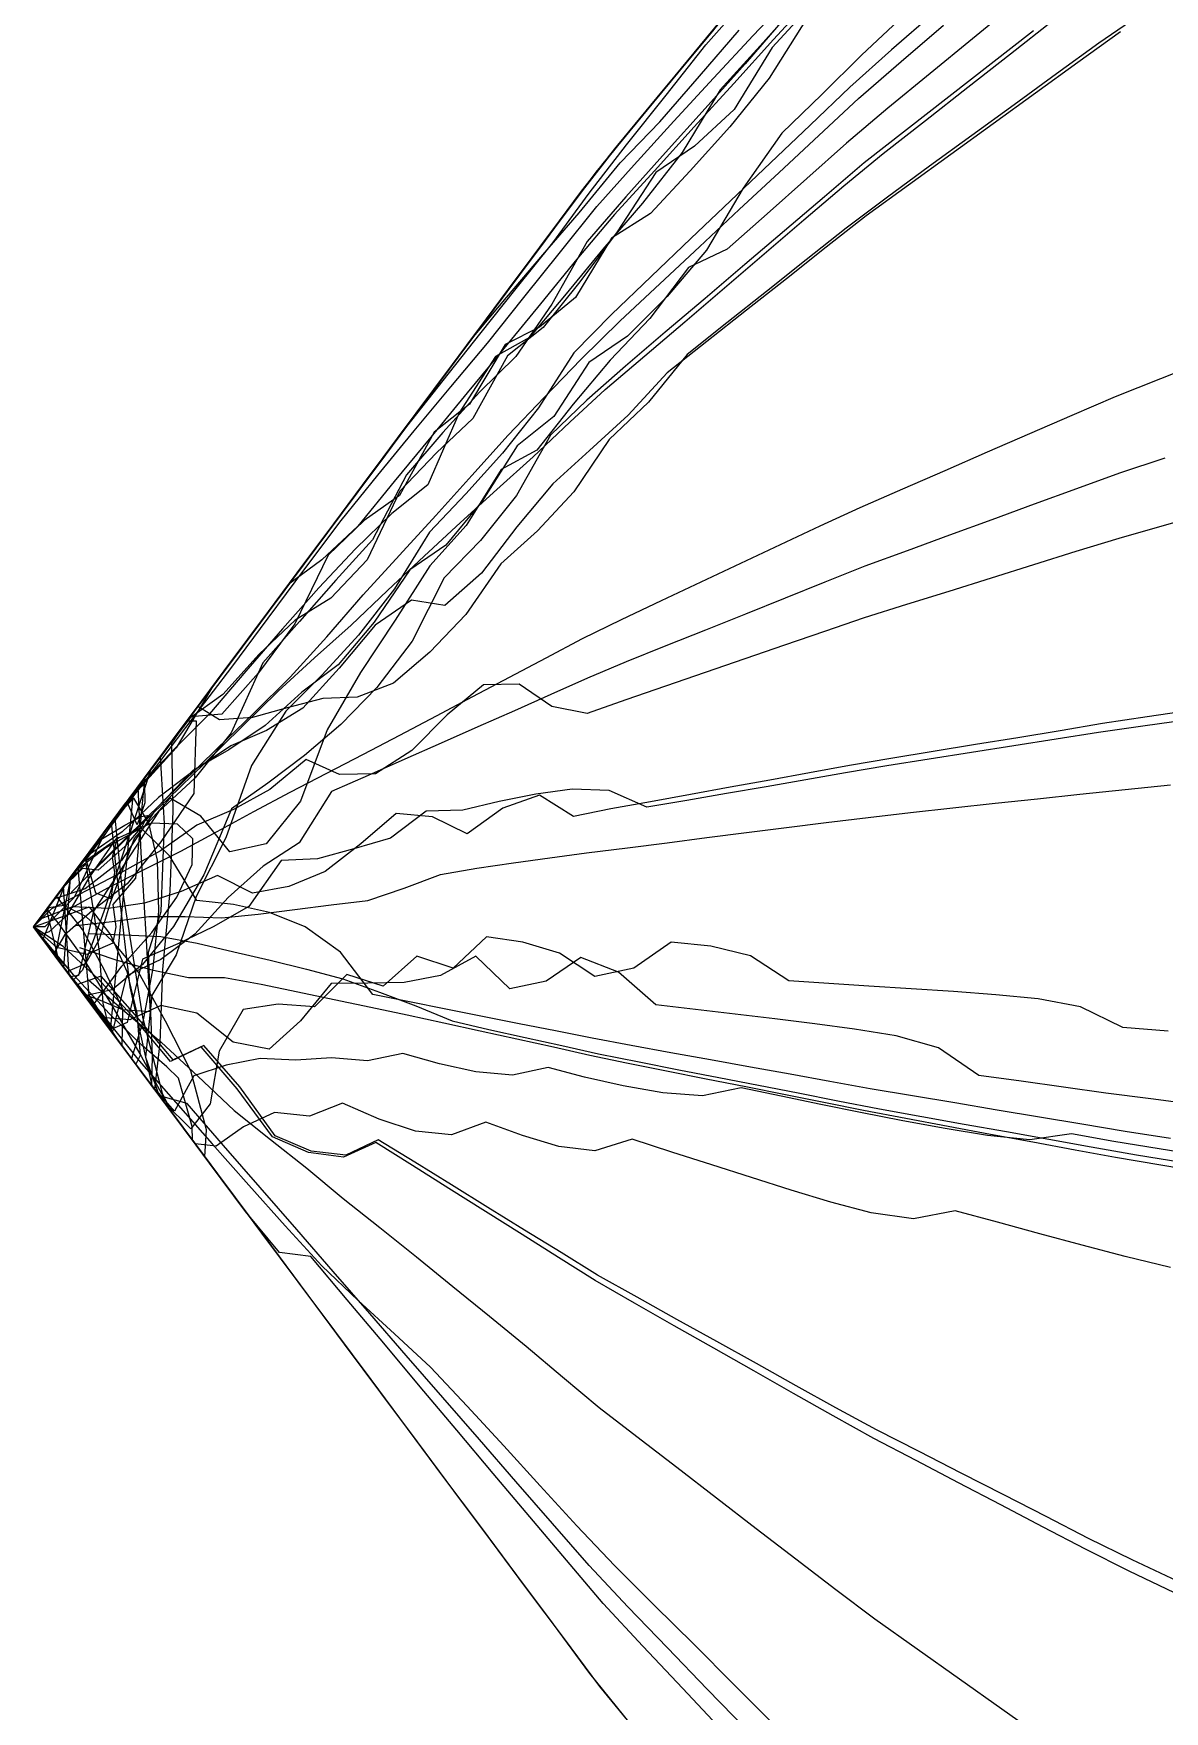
# Model space of a CAD drawing. Header units: metres. Extents: x -15 to 15, y -74.3 to -65.7.
# Drawn here: x -15 to -12.993, y -71.392 to -68.415 of the extents above; entities that cross this region are included whole.
import ezdxf

# ---------------------------------------------------------------- set-up
doc = ezdxf.new("R2010")
doc.units = ezdxf.units.M
doc.header["$MEASUREMENT"] = 0
doc.layers.add('Layer 01', color=12, linetype='Continuous', true_color=0xc80000)
doc.layers.add('Layer 02', color=192, linetype='Continuous', true_color=0x7d26cd)

msp = doc.modelspace()

# ---------------------------------------------------------------- linework, layer by layer
at = {"layer": 'Layer 01'}
for points in [[(-14.9849, -69.9797, 0.0241), (-14.9204, -69.8932, 0.1273), (-14.8557, -69.8064, 0.2307), (-14.791, -69.7196, 0.3342), (-14.7262, -69.6327, 0.4378), (-14.6614, -69.5458, 0.5413), (-14.5966, -69.4589, 0.6449), (-14.5319, -69.372, 0.7484), (-14.4672, -69.2852, 0.8519), (-14.4024, -69.1983, 0.9554), (-14.3377, -69.1124, 1.0596), (-14.2729, -69.0305, 1.1671), (-14.2081, -68.9486, 1.2746), (-14.1433, -68.8672, 1.3824), (-14.0786, -68.7863, 1.4904), (-14.0141, -68.6986, 1.5927), (-13.9474, -68.6129, 1.6894), (-13.8772, -68.5246, 1.7877), (-13.807, -68.4355, 1.8852), (-13.7365, -68.3553, 1.9904)], [(-14.9431, -69.9237, 0.0909), (-14.8784, -69.8369, 0.1944), (-14.8137, -69.7501, 0.2979), (-14.7489, -69.6632, 0.4014), (-14.6842, -69.5763, 0.5049), (-14.6194, -69.4894, 0.6085), (-14.5546, -69.4025, 0.7121), (-14.4898, -69.3156, 0.8156), (-14.4251, -69.2287, 0.9192), (-14.3603, -69.1419, 1.0227), (-14.2956, -69.055, 1.1262), (-14.2308, -68.9681, 1.2298), (-14.166, -68.8812, 1.3334), (-14.1012, -68.7943, 1.4369), (-14.0365, -68.7074, 1.5405), (-13.9685, -68.6198, 1.6448), (-13.898, -68.5347, 1.7462), (-13.8275, -68.4497, 1.8476), (-13.757, -68.3646, 1.949)], [(-14.9334, -69.9107, 0.1065), (-14.8689, -69.8241, 0.2096), (-14.8043, -69.7374, 0.3129), (-14.7396, -69.6506, 0.4164), (-14.6749, -69.5638, 0.5198), (-14.6101, -69.4769, 0.6234), (-14.5454, -69.3901, 0.7269), (-14.4806, -69.3032, 0.8304), (-14.4158, -69.2163, 0.934), (-14.3511, -69.1294, 1.0375), (-14.2863, -69.0426, 1.141), (-14.2216, -68.9557, 1.2446), (-14.1568, -68.8688, 1.3481), (-14.092, -68.7819, 1.4516), (-14.0273, -68.695, 1.5552), (-13.9632, -68.6134, 1.6524), (-13.8932, -68.5289, 1.7531), (-13.8227, -68.4439, 1.8545), (-13.7522, -68.3588, 1.9559)], [(-14.9071, -69.8814, 0.1531), (-14.8425, -69.7947, 0.2565), (-14.7777, -69.7097, 0.3614), (-14.713, -69.6246, 0.4662), (-14.6483, -69.5393, 0.5709), (-14.5835, -69.4522, 0.6743), (-14.5188, -69.3646, 0.7773), (-14.4539, -69.2789, 0.8818), (-14.3891, -69.1988, 0.9908), (-14.3243, -69.1199, 1.1007), (-14.2594, -69.0417, 1.2111), (-14.1946, -68.9643, 1.322), (-14.1298, -68.8834, 1.4304), (-14.0649, -68.8025, 1.5387), (-14, -68.7219, 1.6474), (-13.9343, -68.6484, 1.7476), (-13.8638, -68.5709, 1.8547), (-13.7934, -68.4944, 1.9625), (-13.723, -68.4189, 2.0711), (-13.6526, -68.3441, 2.1801)], [(-14.8899, -69.8967, 0.2049), (-14.8254, -69.8341, 0.324), (-14.7606, -69.7722, 0.4441), (-14.6958, -69.7094, 0.5638), (-14.631, -69.6456, 0.683), (-14.5661, -69.5818, 0.8022), (-14.5013, -69.5225, 0.9237), (-14.4365, -69.4646, 1.0459), (-14.3718, -69.403, 1.166), (-14.307, -69.3424, 1.2866), (-14.2423, -69.2827, 1.4076), (-14.1776, -69.2239, 1.5291), (-14.113, -69.1661, 1.6511), (-14.0481, -69.1048, 1.7716), (-13.9856, -69.0465, 1.886), (-13.915, -68.9868, 2.0041), (-13.8444, -68.9268, 2.1221), (-13.7739, -68.8666, 2.24), (-13.7033, -68.8061, 2.3577), (-13.6327, -68.7456, 2.4754), (-13.5622, -68.6853, 2.5932), (-13.4919, -68.6282, 2.7057), (-13.4167, -68.5694, 2.8214), (-13.3416, -68.5105, 2.9371), (-13.2664, -68.4514, 3.0527), (-13.1912, -68.3922, 3.1682)], [(-14.9352, -69.9131, 0.1036), (-14.8705, -69.8262, 0.2071), (-14.8057, -69.7393, 0.3106), (-14.741, -69.6525, 0.4141), (-14.6763, -69.5657, 0.5175), (-14.6116, -69.479, 0.621), (-14.5471, -69.3924, 0.7241), (-14.4827, -69.306, 0.8271), (-14.4183, -69.2196, 0.9301), (-14.3539, -69.1332, 1.033), (-14.2895, -69.0468, 1.136), (-14.2251, -68.9604, 1.2389), (-14.1605, -68.8834, 1.3495), (-14.096, -68.8078, 1.4612), (-14.0314, -68.7331, 1.5735), (-13.959, -68.6445, 1.6861), (-13.8887, -68.5719, 1.7968), (-13.8181, -68.4909, 1.9015), (-13.7476, -68.4092, 2.0056)], [(-14.9333, -69.939, 0.1249), (-14.8685, -69.8747, 0.2439), (-14.8037, -69.8106, 0.3629), (-14.7388, -69.7465, 0.482), (-14.674, -69.6834, 0.6016), (-14.6091, -69.6208, 0.7215), (-14.5443, -69.5572, 0.8408), (-14.4796, -69.4851, 0.9553), (-14.415, -69.411, 1.0685), (-14.3506, -69.3406, 1.1834), (-14.2862, -69.2701, 1.298), (-14.2219, -69.1992, 1.4122), (-14.1576, -69.1277, 1.526), (-14.0929, -69.06, 1.6431), (-14.028, -68.9928, 1.7604), (-13.959, -68.9251, 1.8789), (-13.8885, -68.8592, 1.9937), (-13.818, -68.7934, 2.1085), (-13.7474, -68.7275, 2.2234), (-13.6769, -68.6617, 2.3383), (-13.6064, -68.596, 2.4532), (-13.5359, -68.5302, 2.5681), (-13.4601, -68.4647, 2.6826), (-13.3849, -68.4002, 2.7952)], [(-14.9329, -69.9663, 0.1358), (-14.8684, -69.9309, 0.2658), (-14.8035, -69.898, 0.397), (-14.7387, -69.8655, 0.5282), (-14.6739, -69.8304, 0.6589), (-14.6091, -69.7952, 0.7895), (-14.5443, -69.7612, 0.9204), (-14.4794, -69.7274, 1.0513), (-14.4146, -69.6938, 1.1823), (-14.3498, -69.6596, 1.3132), (-14.285, -69.6253, 1.444), (-14.2201, -69.591, 1.5749), (-14.1553, -69.5568, 1.7058), (-14.0905, -69.5227, 1.8366), (-14.0257, -69.4886, 1.9675), (-13.9564, -69.4544, 2.0996), (-13.8858, -69.4211, 2.2277), (-13.8153, -69.3879, 2.3558), (-13.7448, -69.3547, 2.484), (-13.6742, -69.3217, 2.6122), (-13.6037, -69.2887, 2.7404), (-13.5332, -69.2559, 2.8686), (-13.4571, -69.2228, 2.9963), (-13.382, -69.1901, 3.1219), (-13.3069, -69.1574, 3.2475), (-13.2317, -69.1247, 3.3731), (-13.1566, -69.092, 3.4988), (-13.0798, -69.059, 3.6262), (-12.9993, -69.0272, 3.7487), (-12.9188, -68.9953, 3.8711)], [(-14.925, -69.9973, 0.1564), (-14.8603, -69.9904, 0.2911), (-14.7955, -69.9813, 0.426), (-14.7307, -69.9813, 0.5612), (-14.666, -69.984, 0.6963), (-14.6012, -69.9771, 0.8313), (-14.5364, -69.969, 0.9662), (-14.4716, -69.9608, 1.1011), (-14.4068, -69.9528, 1.236), (-14.3423, -69.9311, 1.3696), (-14.278, -69.907, 1.5028), (-14.2132, -69.896, 1.6376), (-14.1483, -69.8865, 1.7725), (-14.0835, -69.8774, 1.9075), (-14.0186, -69.8684, 2.0424), (-13.946, -69.8594, 2.1834), (-13.8754, -69.8506, 2.3154), (-13.8049, -69.8414, 2.4474), (-13.7344, -69.8324, 2.5794), (-13.6638, -69.8234, 2.7115), (-13.5932, -69.8146, 2.8436), (-13.5189, -69.8056, 2.9812), (-13.4438, -69.7972, 3.1106), (-13.3686, -69.7889, 3.2401), (-13.2935, -69.7807, 3.3697), (-13.2183, -69.7726, 3.4992), (-13.1432, -69.7647, 3.6288), (-13.0627, -69.7564, 3.7637), (-12.9822, -69.7482, 3.8899)], [(-14.9036, -70.0116, 0.2006), (-14.8391, -70.0141, 0.3351), (-14.7743, -70.0168, 0.4704), (-14.7095, -70.029, 0.605), (-14.6448, -70.0439, 0.7395), (-14.58, -70.059, 0.8739), (-14.5154, -70.0747, 1.0082), (-14.4508, -70.0921, 1.1422), (-14.3862, -70.1154, 1.2756), (-14.3216, -70.14, 1.4084), (-14.2569, -70.1667, 1.5409), (-14.192, -70.182, 1.6753), (-14.1272, -70.1962, 1.8098), (-14.0623, -70.2104, 1.9443), (-13.9975, -70.2248, 2.0787), (-13.9251, -70.2395, 2.2142), (-13.8546, -70.2532, 2.3458), (-13.784, -70.2668, 2.4775), (-13.7135, -70.2806, 2.6092), (-13.6429, -70.2944, 2.7408), (-13.5724, -70.3084, 2.8724), (-13.4984, -70.3227, 3.0058), (-13.4232, -70.3364, 3.1349), (-13.3481, -70.3499, 3.264), (-13.2733, -70.3629, 3.3926), (-13.1981, -70.3764, 3.5217), (-13.123, -70.3901, 3.6508), (-13.0428, -70.4042, 3.7816), (-12.9623, -70.4175, 3.9075)], [(-14.9186, -70.0365, 0.1657), (-14.8542, -70.0581, 0.2985), (-14.7898, -70.0762, 0.432), (-14.7252, -70.0897, 0.5661), (-14.6609, -70.0897, 0.7014), (-14.596, -70.1016, 0.8362), (-14.5312, -70.1149, 0.9708), (-14.4664, -70.1285, 1.1054), (-14.4015, -70.1422, 1.2399), (-14.3367, -70.156, 1.3744), (-14.2719, -70.17, 1.5089), (-14.2071, -70.1841, 1.6434), (-14.1422, -70.1984, 1.7778), (-14.0774, -70.2129, 1.9122), (-14.0126, -70.2275, 2.0466), (-13.9474, -70.2412, 2.1717), (-13.8769, -70.2554, 2.3033), (-13.8063, -70.2693, 2.435), (-13.7358, -70.2833, 2.5666), (-13.6652, -70.2974, 2.6982), (-13.5947, -70.3116, 2.8298), (-13.5269, -70.3252, 2.9557), (-13.4518, -70.3393, 3.0848), (-13.3766, -70.3531, 3.2138), (-13.3019, -70.3673, 3.3422), (-13.2267, -70.3812, 3.4713), (-13.1516, -70.3952, 3.6003), (-13.0799, -70.4083, 3.7222), (-12.9994, -70.422, 3.848), (-12.9189, -70.4356, 3.9739)], [(-14.9419, -70.0779, 0.0929), (-14.8771, -70.1564, 0.2029), (-14.8123, -70.2374, 0.3112), (-14.7476, -70.3115, 0.4244), (-14.6829, -70.3848, 0.5382), (-14.6182, -70.4579, 0.6521), (-14.5534, -70.5303, 0.7663), (-14.4885, -70.6013, 0.8814), (-14.424, -70.6624, 1.0019), (-14.3596, -70.722, 1.1232), (-14.2952, -70.7807, 1.245), (-14.2304, -70.8499, 1.3612), (-14.1656, -70.9204, 1.4766), (-14.1007, -70.9912, 1.5919), (-14.0359, -71.0622, 1.7069), (-13.9689, -71.1328, 1.8209), (-13.8983, -71.2028, 1.9332), (-13.8278, -71.273, 2.0454), (-13.7572, -71.3435, 2.1574), (-13.6866, -71.4143, 2.2693)], [(-14.9188, -70.109, 0.1299), (-14.854, -70.1959, 0.2335), (-14.7892, -70.2828, 0.3371), (-14.7246, -70.3695, 0.4404), (-14.6599, -70.4562, 0.5437), (-14.5953, -70.5429, 0.647), (-14.5307, -70.6295, 0.7503), (-14.4661, -70.7162, 0.8536), (-14.4015, -70.8029, 0.9568), (-14.3369, -70.8896, 1.0602), (-14.2723, -70.9763, 1.1634), (-14.2075, -71.0632, 1.267), (-14.1427, -71.1501, 1.3706), (-14.0779, -71.237, 1.4742), (-14.0131, -71.324, 1.5778), (-13.9411, -71.4133, 1.6843)], [(-14.9026, -70.094, 0.1801), (-14.8381, -70.1499, 0.3024), (-14.7735, -70.2044, 0.4261), (-14.7087, -70.2646, 0.5471), (-14.6438, -70.3256, 0.6678), (-14.5793, -70.3772, 0.7925), (-14.5149, -70.4279, 0.9176), (-14.4503, -70.4815, 1.0413), (-14.3854, -70.533, 1.1663), (-14.3205, -70.5851, 1.2911), (-14.2557, -70.6376, 1.4157), (-14.1909, -70.6905, 1.5401), (-14.126, -70.7439, 1.6643), (-14.0612, -70.7978, 1.7883), (-13.9964, -70.8522, 1.9121), (-13.9291, -70.9037, 2.0275), (-13.8586, -70.9581, 2.1482), (-13.788, -71.0125, 2.2689), (-13.7175, -71.0668, 2.3896), (-13.6469, -71.1211, 2.5103), (-13.5764, -71.1752, 2.6311), (-13.5069, -71.2272, 2.7469), (-13.4318, -71.2803, 2.8653), (-13.3567, -71.3336, 2.9837), (-13.2815, -71.3868, 3.1021), (-13.2064, -71.44, 3.2205)], [(-14.9009, -70.133, 0.1585), (-14.8365, -70.2194, 0.2615), (-14.7717, -70.3062, 0.365), (-14.7071, -70.393, 0.4683), (-14.6424, -70.4797, 0.5717), (-14.5778, -70.5664, 0.675), (-14.5131, -70.6532, 0.7784), (-14.4486, -70.7398, 0.8816), (-14.384, -70.8263, 0.9848), (-14.3193, -70.9132, 1.0883), (-14.2546, -71, 1.1918), (-14.1898, -71.0869, 1.2953), (-14.1251, -71.1738, 1.3988), (-14.0603, -71.2606, 1.5024), (-13.9955, -71.3475, 1.6059), (-13.9274, -71.4298, 1.7039)]]:
    msp.add_polyline3d(points, dxfattribs=at)
at = {"layer": 'Layer 02'}
for points in [[(-13.6159, -68.3485, 2.2702), (-13.6865, -68.4261, 2.1629), (-13.757, -68.5036, 2.0556), (-13.8276, -68.581, 1.9482), (-13.8981, -68.6585, 1.8409), (-13.9687, -68.7362, 1.7338), (-14.0357, -68.8152, 1.6253), (-14.1005, -68.8947, 1.516), (-14.1653, -68.9738, 1.4063), (-14.2302, -69.0527, 1.2963), (-14.295, -69.1313, 1.1863), (-14.3598, -69.2101, 1.0763), (-14.4247, -69.289, 0.9665), (-14.4885, -69.3488, 0.8447), (-14.5469, -69.3922, 0.7244), (-14.6117, -69.4791, 0.6208), (-14.6759, -69.5652, 0.5182), (-14.7398, -69.6509, 0.416), (-14.8028, -69.7355, 0.3152), (-14.8642, -69.8178, 0.2171), (-14.9288, -69.9045, 0.1138), (-14.9931, -69.9908, 0.011), (-15, -70, 0)], [(-13.7543, -68.3613, 1.9529), (-13.8248, -68.4464, 1.8515), (-13.8953, -68.5315, 1.7501), (-13.9657, -68.6165, 1.6488), (-14.0306, -68.6995, 1.5498), (-14.0954, -68.7864, 1.4463), (-14.1601, -68.8733, 1.3428), (-14.2228, -68.9573, 1.2426), (-14.2876, -69.0443, 1.139), (-14.3503, -69.1284, 1.0387), (-14.4151, -69.2154, 0.9351), (-14.4783, -69.3001, 0.8341), (-14.5407, -69.3838, 0.7344), (-14.6055, -69.4707, 0.6308), (-14.6689, -69.5558, 0.5294), (-14.7306, -69.6386, 0.4307), (-14.7934, -69.7228, 0.3304), (-14.8481, -69.7963, 0.2428), (-14.8939, -69.8576, 0.1697), (-14.9547, -69.9392, 0.0725), (-15, -70, 0), (-14.9976, -70.0032, 0.0039), (-14.9437, -70.0756, 0.0901), (-14.9101, -70.1206, 0.1438), (-14.9089, -70.1222, 0.1457), (-14.9179, -70.1101, 0.1312), (-14.9367, -70.085, 0.1013), (-14.9466, -69.9283, 0.0854), (-14.9011, -69.8674, 0.1581), (-14.858, -69.8095, 0.227), (-14.8276, -69.7688, 0.2756), (-14.774, -69.6968, 0.3613), (-14.7424, -69.6544, 0.4119), (-14.737, -69.6472, 0.4204), (-14.7551, -69.6741, 0.3935), (-14.7525, -69.7943, 0.4734), (-14.7583, -69.9363, 0.5), (-14.7711, -70.0754, 0.4714), (-14.7758, -70.2056, 0.42), (-14.7852, -70.2882, 0.3435), (-14.8096, -70.2554, 0.3044), (-14.8539, -70.196, 0.2336), (-14.9134, -70.1161, 0.1384), (-14.9779, -70.0296, 0.0353), (-15, -70, 0), (-14.9896, -69.986, 0.0166), (-14.9497, -69.9325, 0.0804), (-14.9098, -69.8789, 0.1443), (-14.8769, -69.8349, 0.1968), (-14.8558, -69.8066, 0.2305), (-14.8436, -69.9245, 0.3173), (-14.8069, -70.1598, 0.3697), (-14.772, -70.2946, 0.3731), (-14.7565, -70.3266, 0.3892), (-14.7647, -70.3156, 0.3762)], [(-13.2582, -68.3633, 3.0227), (-13.3334, -68.4246, 2.9083), (-13.4085, -68.4859, 2.7939), (-13.4837, -68.5474, 2.6796), (-13.5571, -68.6095, 2.5645), (-13.6276, -68.6724, 2.4481), (-13.6982, -68.7353, 2.3316), (-13.7688, -68.798, 2.215), (-13.8378, -68.83, 2.0857), (-13.9064, -68.9207, 1.988), (-13.9766, -68.9945, 1.8778), (-14.0424, -69.0728, 1.7683), (-14.1065, -69.1544, 1.6601), (-14.1701, -69.1888, 1.5286), (-14.2321, -69.2876, 1.4343), (-14.2968, -69.3592, 1.3196), (-14.3584, -69.4556, 1.2226), (-14.4198, -69.5489, 1.1226), (-14.4788, -69.6506, 1.0294), (-14.5261, -69.7767, 0.9627), (-14.5873, -69.8525, 0.8485), (-14.6519, -69.8669, 0.7139), (-14.7029, -69.8035, 0.5876), (-14.7576, -69.7716, 0.4509), (-14.8214, -69.8429, 0.3381), (-14.864, -69.957, 0.2804), (-14.8837, -70.0221, 0.2417), (-14.908, -70.0656, 0.1804), (-14.9356, -70.0771, 0.1101), (-14.9664, -70.045, 0.0536), (-14.991, -70.012, 0.0143), (-14.9938, -70.0083, 0.0098), (-14.932, -70.0912, 0.1087), (-14.8846, -70.1548, 0.1844), (-14.8552, -70.1942, 0.2315), (-14.8428, -70.2109, 0.2513), (-14.8413, -70.1456, 0.2974), (-14.8743, -70.0769, 0.2506), (-14.9132, -70.0047, 0.1809), (-14.9594, -69.9456, 0.0648), (-15, -70, 0)], [(-13.7573, -68.365, 1.9485), (-13.8278, -68.4501, 1.8471), (-13.8984, -68.5352, 1.7457), (-13.9689, -68.6203, 1.6443), (-14.0357, -68.7063, 1.5417), (-14.1005, -68.7933, 1.4381), (-14.1653, -68.8802, 1.3345), (-14.2301, -68.9671, 1.2309), (-14.2949, -69.0541, 1.1273), (-14.3597, -69.141, 1.0237), (-14.4245, -69.228, 0.92), (-14.4894, -69.3149, 0.8164), (-14.5542, -69.4019, 0.7128), (-14.619, -69.4888, 0.6092), (-14.6838, -69.5758, 0.5056), (-14.747, -69.6821, 0.421), (-14.8108, -69.7524, 0.3073), (-14.8503, -69.7992, 0.2393), (-14.9013, -69.8675, 0.1579), (-14.9613, -69.9481, 0.0618), (-15, -70, 0), (-14.9753, -70.0332, 0.0395)], [(-13.6401, -68.3586, 2.2208), (-13.7106, -68.437, 2.1142), (-13.7812, -68.5153, 2.0074), (-13.8489, -68.6262, 1.9325), (-13.9192, -68.7161, 1.8352), (-13.9895, -68.7975, 1.7307), (-14.0547, -68.8768, 1.6214), (-14.1195, -68.9545, 1.5107), (-14.1803, -68.9883, 1.378), (-14.2444, -69.0882, 1.2862), (-14.3, -69.216, 1.2311), (-14.364, -69.2666, 1.1053), (-14.4286, -69.3295, 0.9854), (-14.4935, -69.3986, 0.8692), (-14.5583, -69.4713, 0.7551), (-14.6231, -69.5463, 0.6425), (-14.6878, -69.6221, 0.5305), (-14.7518, -69.6861, 0.4114), (-14.8162, -69.7552, 0.2953), (-14.8805, -69.8397, 0.191), (-14.9451, -69.9263, 0.0878), (-14.9835, -70.0221, 0.0263)], [(-13.6188, -68.3637, 2.275), (-13.6894, -68.4402, 2.1669), (-13.7568, -68.5502, 2.0905), (-13.8272, -68.6149, 1.975), (-13.8954, -68.6616, 1.8498), (-13.964, -68.7669, 1.7679), (-14.0307, -68.8555, 1.6672), (-14.0954, -68.9368, 1.5591), (-14.159, -68.9869, 1.4329), (-14.2203, -69.0981, 1.3531), (-14.2849, -69.1589, 1.2321), (-14.3497, -69.227, 1.1153), (-14.4077, -69.3486, 1.0494), (-14.4725, -69.4168, 0.9326), (-14.5354, -69.456, 0.8022), (-14.5997, -69.5159, 0.6806), (-14.6643, -69.5879, 0.566), (-14.7251, -69.6312, 0.4395), (-14.7883, -69.716, 0.3384), (-14.853, -69.8028, 0.235), (-14.9176, -69.8895, 0.1317), (-14.9806, -69.974, 0.031)], [(-13.7664, -68.3759, 1.9355), (-13.8369, -68.461, 1.8341), (-13.9074, -68.5461, 1.7327), (-13.9778, -68.6311, 1.6314), (-14.044, -68.7175, 1.5284), (-14.1088, -68.8044, 1.4249), (-14.1728, -68.8902, 1.3226), (-14.2375, -68.9771, 1.219), (-14.3023, -69.064, 1.1154), (-14.3671, -69.1509, 1.0119), (-14.4318, -69.2377, 0.9085), (-14.4958, -69.3235, 0.8062), (-14.5605, -69.4104, 0.7026), (-14.6253, -69.4973, 0.5991), (-14.6899, -69.584, 0.4957), (-14.7538, -69.6697, 0.3936), (-14.8185, -69.7565, 0.2901), (-14.8766, -69.8345, 0.1973), (-14.9231, -69.8968, 0.123), (-14.9588, -69.9447, 0.0659), (-14.9861, -69.9813, 0.0223), (-15, -70, 0), (-14.9978, -70.0029, 0.0034), (-14.97, -70.0402, 0.0479), (-14.9301, -70.0937, 0.1117), (-14.8908, -70.1464, 0.1745), (-14.8634, -70.1833, 0.2184), (-14.8225, -69.7619, 0.2838), (-14.803, -69.7462, 0.3231), (-14.8022, -69.7796, 0.3486), (-14.8163, -69.8188, 0.3375), (-14.8331, -69.7798, 0.2695), (-14.8601, -69.8123, 0.2237), (-14.9222, -69.8957, 0.1243), (-14.9849, -69.9797, 0.0242)], [(-13.0304, -68.3787, 3.4643), (-13.1092, -68.4322, 3.3486), (-13.1843, -68.4869, 3.2309), (-13.2594, -68.5416, 3.1131), (-13.3345, -68.5961, 2.9953), (-13.4096, -68.6507, 2.8775), (-13.4847, -68.7053, 2.7597), (-13.558, -68.7606, 2.6412), (-13.6285, -68.8168, 2.5213), (-13.6991, -68.8728, 2.4013), (-13.7696, -68.9286, 2.2813), (-13.8401, -68.9845, 2.1613), (-13.9085, -69.069, 2.058), (-13.9786, -69.1351, 1.9431), (-14.0414, -69.2281, 1.8436), (-14.1057, -69.2974, 1.7272), (-14.1705, -69.3558, 1.6052), (-14.2326, -69.4457, 1.5024), (-14.2965, -69.5127, 1.3844), (-14.361, -69.5673, 1.2605), (-14.4255, -69.5923, 1.1274), (-14.4867, -69.5945, 0.9905), (-14.5496, -69.6114, 0.8554), (-14.6114, -69.6285, 0.72), (-14.6698, -69.6325, 0.5822), (-14.7086, -69.609, 0.466), (-14.7634, -69.6826, 0.3782), (-14.825, -69.7652, 0.2798), (-14.8895, -69.8517, 0.1767), (-14.9373, -69.9159, 0.1003), (-14.9969, -69.9958, 0.005), (-15, -70, 0), (-14.9922, -70.0104, 0.0124), (-14.9723, -70.0372, 0.0443), (-14.9576, -70.0569, 0.0678), (-14.9493, -70.068, 0.081), (-14.9465, -70.0717, 0.0855), (-14.9345, -69.9121, 0.1048), (-14.8802, -69.8392, 0.1916), (-14.832, -69.7746, 0.2686), (-14.7862, -69.7132, 0.3417), (-14.7704, -69.692, 0.367), (-14.7853, -69.712, 0.3432), (-14.8408, -69.7864, 0.2545), (-14.901, -69.8672, 0.1583), (-14.9487, -69.9312, 0.082), (-14.9842, -69.9788, 0.0252), (-15, -70, 0), (-14.9914, -70.0116, 0.0138), (-15, -70, 0)], [(-13.4024, -68.3789, 2.7471), (-13.4775, -68.4444, 2.635), (-13.5513, -68.5105, 2.5224), (-13.6218, -68.5777, 2.4084), (-13.6923, -68.6447, 2.2942), (-13.7629, -68.7117, 2.18), (-13.8334, -68.7789, 2.066), (-13.9039, -68.8462, 1.952), (-13.9745, -68.9135, 1.838), (-14.041, -68.9819, 1.7224), (-14.1038, -69.0792, 1.6273), (-14.168, -69.1595, 1.5182), (-14.2327, -69.2315, 1.4037), (-14.2975, -69.2998, 1.2868), (-14.3591, -69.4004, 1.1944), (-14.4233, -69.4824, 1.0863), (-14.4878, -69.5527, 0.9707), (-14.5524, -69.6175, 0.8518), (-14.6133, -69.7134, 0.7539), (-14.6586, -69.8422, 0.6941), (-14.7112, -69.9461, 0.6002), (-14.747, -70.0496, 0.5255), (-14.7902, -70.1217, 0.4202), (-14.8015, -70.2307, 0.3439), (-14.7769, -70.2993, 0.3567), (-14.7724, -70.3053, 0.3639), (-14.727, -70.3662, 0.4364), (-14.696, -70.4079, 0.4861), (-14.6929, -70.3597, 0.53), (-14.721, -70.2555, 0.5229), (-14.7658, -70.1672, 0.4594), (-14.814, -70.0802, 0.3795), (-14.8603, -70.0244, 0.2905), (-14.9073, -69.9814, 0.1925), (-14.9465, -69.9618, 0.1049), (-14.9731, -69.966, 0.0447), (-14.9896, -69.986, 0.0166), (-15, -70, 0), (-14.9838, -69.9783, 0.0259), (-14.9669, -69.9556, 0.053), (-14.9543, -69.9388, 0.073)], [(-13.4555, -68.3834, 2.6413), (-13.5306, -68.4534, 2.532), (-13.6012, -68.5232, 2.4195), (-13.6717, -68.5922, 2.3066), (-13.7406, -68.6896, 2.2156), (-13.8059, -68.7996, 2.1373), (-13.8755, -68.8818, 2.0329), (-13.9459, -68.9523, 1.9208), (-14.0143, -68.9986, 1.7957), (-14.0768, -69.0944, 1.6987), (-14.1415, -69.1467, 1.5739), (-14.2036, -69.2449, 1.479), (-14.268, -69.3229, 1.3683), (-14.3322, -69.3666, 1.24), (-14.3952, -69.4591, 1.1401), (-14.4593, -69.5351, 1.0278), (-14.5241, -69.5835, 0.9015), (-14.5889, -69.6428, 0.7799), (-14.6533, -69.686, 0.6516), (-14.717, -69.7222, 0.5207), (-14.7818, -69.7892, 0.4032), (-14.8439, -69.8823, 0.3036), (-14.9086, -69.9321, 0.1783), (-14.9628, -69.95, 0.0596), (-15, -70, 0)], [(-13.6268, -68.3871, 2.274), (-13.6943, -68.4945, 2.194), (-13.7644, -68.5808, 2.0933), (-13.8348, -68.659, 1.9864), (-13.9053, -68.7342, 1.8775), (-13.9745, -68.7783, 1.7519), (-14.0382, -68.8837, 1.6665), (-14.1023, -68.9362, 1.5416), (-14.1627, -68.967, 1.4079), (-14.2261, -69.0724, 1.3221), (-14.2889, -69.1222, 1.1953), (-14.3506, -69.2348, 1.1181), (-14.4131, -69.2791, 0.9892), (-14.4771, -69.3408, 0.8684), (-14.5364, -69.4623, 0.8037), (-14.6008, -69.5495, 0.7), (-14.6656, -69.6228, 0.5863), (-14.7209, -69.6273, 0.4474), (-14.7824, -69.7081, 0.3479), (-14.8453, -69.7925, 0.2473), (-14.9061, -69.874, 0.1502), (-14.9665, -69.955, 0.0536), (-15, -70, 0)], [(-13.7794, -68.3916, 1.9168), (-13.8498, -68.4766, 1.8155), (-13.9193, -68.5604, 1.7156), (-13.9898, -68.6455, 1.6142), (-14.055, -68.7322, 1.5109), (-14.1197, -68.819, 1.4075), (-14.1844, -68.9058, 1.304), (-14.2491, -68.9926, 1.2005), (-14.3129, -69.0782, 1.0985), (-14.3756, -69.1623, 0.9983), (-14.4403, -69.2492, 0.8948), (-14.5032, -69.3335, 0.7943), (-14.568, -69.4204, 0.6907), (-14.6324, -69.5068, 0.5878), (-14.6967, -69.5931, 0.4849), (-14.7578, -69.6751, 0.3872), (-14.817, -69.7545, 0.2926), (-14.8793, -69.8381, 0.1929), (-14.942, -69.9222, 0.0927), (-15, -70, 0), (-14.9811, -69.9747, 0.0302), (-14.9191, -69.8915, 0.1293), (-14.8681, -69.823, 0.2109), (-14.8378, -69.7825, 0.2593), (-14.8267, -69.7676, 0.277), (-14.7926, -69.7217, 0.3316), (-14.8319, -69.8423, 0.313), (-14.8755, -69.9728, 0.2583), (-14.9132, -70.0765, 0.1641), (-14.9297, -70.0944, 0.1125), (-14.8988, -70.1358, 0.1619)], [(-13.6667, -68.3874, 2.18), (-13.7373, -68.4688, 2.0756), (-13.8078, -68.548, 1.9695), (-13.8784, -68.6265, 1.863), (-13.949, -68.705, 1.7564), (-14.0176, -68.7842, 1.6491), (-14.0801, -68.8953, 1.5701), (-14.1441, -68.9879, 1.4711), (-14.2088, -69.0516, 1.3518), (-14.2734, -69.123, 1.2369), (-14.3381, -69.1981, 1.1243), (-14.3984, -69.3132, 1.0498), (-14.4633, -69.3851, 0.9352), (-14.5281, -69.4581, 0.8214), (-14.593, -69.5317, 0.7079), (-14.649, -69.6556, 0.6457), (-14.7133, -69.7355, 0.5362), (-14.7782, -69.7959, 0.4152), (-14.8358, -69.8838, 0.3223), (-14.8935, -69.9722, 0.2203), (-14.9202, -70.0864, 0.1423), (-14.9342, -70.0883, 0.1053)], [(-13.7928, -68.4078, 1.8976), (-13.8633, -68.4928, 1.7962), (-13.9337, -68.5779, 1.6948), (-14.0021, -68.6613, 1.5954), (-14.0669, -68.7482, 1.4919), (-14.1316, -68.835, 1.3884), (-14.1963, -68.9217, 1.285), (-14.2596, -69.0067, 1.1837), (-14.3244, -69.0937, 1.0801), (-14.3891, -69.1805, 0.9767), (-14.4525, -69.2654, 0.8754), (-14.5173, -69.3524, 0.7718), (-14.5819, -69.439, 0.6685), (-14.6454, -69.5243, 0.5669), (-14.7078, -69.608, 0.4671), (-14.7726, -69.695, 0.3635), (-14.8365, -69.7807, 0.2613), (-14.9, -69.8658, 0.16), (-14.9633, -69.9507, 0.0587), (-15, -70, 0), (-14.9953, -70.0063, 0.0075), (-14.9871, -70.0134, 0.0233), (-14.9718, -70.0081, 0.0583), (-14.9393, -69.978, 0.1248), (-14.9015, -69.9131, 0.1864), (-14.8507, -69.8409, 0.2678), (-14.8604, -69.8769, 0.264), (-14.8563, -69.9033, 0.2837), (-14.8628, -69.9503, 0.2821), (-14.8892, -69.94, 0.2232), (-14.9076, -69.8761, 0.1477), (-14.9242, -69.8984, 0.1211), (-14.9534, -69.9375, 0.0744), (-14.8961, -69.8606, 0.1661), (-14.906, -69.8739, 0.1503), (-14.9215, -69.8947, 0.1255), (-14.9019, -70.1211, 0.1648), (-14.852, -70.1985, 0.2365), (-14.7899, -70.2819, 0.3359), (-14.7889, -70.2288, 0.3762), (-14.7959, -70.0447, 0.4233), (-14.7734, -69.9725, 0.4718), (-14.7675, -69.8163, 0.4487), (-14.7749, -69.6981, 0.3598), (-14.8047, -69.738, 0.3122), (-14.8528, -69.8025, 0.2353), (-14.9049, -69.8724, 0.152), (-14.9511, -69.9344, 0.0782), (-14.9883, -69.9842, 0.0188), (-15, -70, 0), (-14.993, -70.0094, 0.0112)], [(-13.2251, -68.4104, 3.1117), (-13.3002, -68.4689, 2.9959), (-13.3754, -68.5275, 2.88), (-13.4506, -68.5861, 2.7642), (-13.5257, -68.6448, 2.6485), (-13.5965, -68.705, 2.5308), (-13.6671, -68.7651, 2.4128), (-13.7377, -68.8251, 2.2948), (-13.8082, -68.885, 2.1768), (-13.8788, -68.9449, 2.0588), (-13.9494, -69.005, 1.9409), (-14.018, -69.0658, 1.8221), (-14.0828, -69.1274, 1.7018), (-14.1431, -69.2344, 1.6157), (-14.2068, -69.3144, 1.5061), (-14.2713, -69.3809, 1.3881), (-14.3282, -69.493, 1.3062), (-14.3909, -69.5754, 1.1979), (-14.4547, -69.6407, 1.0789), (-14.5192, -69.6958, 0.9552), (-14.584, -69.745, 0.8292), (-14.6488, -69.7905, 0.7018), (-14.6978, -69.9074, 0.6234), (-14.7514, -69.9994, 0.5188), (-14.8064, -70.0668, 0.3983), (-14.8603, -70.1116, 0.269), (-14.909, -70.1221, 0.1455), (-14.9572, -70.0574, 0.0684), (-15, -70, 0)], [(-13.0707, -68.4125, 3.4103), (-13.1468, -68.4666, 3.2931), (-13.2219, -68.5209, 3.1753), (-13.2971, -68.5753, 3.0573), (-13.3722, -68.6296, 2.9394), (-13.4473, -68.6841, 2.8216), (-13.5224, -68.7386, 2.7037), (-13.5934, -68.7943, 2.584), (-13.6639, -68.8501, 2.4639), (-13.7344, -68.9058, 2.3438), (-13.8049, -68.9614, 2.2236), (-13.8754, -69.017, 2.1035), (-13.9449, -69.0921, 1.9938), (-14.0135, -69.1551, 1.8763), (-14.0783, -69.2138, 1.7545), (-14.142, -69.2905, 1.6425), (-14.2052, -69.3722, 1.5337), (-14.27, -69.4297, 1.4113), (-14.3292, -69.4202, 1.2738), (-14.3939, -69.4649, 1.1461), (-14.4577, -69.5408, 1.0336), (-14.5219, -69.6122, 0.9184), (-14.5865, -69.6515, 0.7888), (-14.6499, -69.6785, 0.6556), (-14.7141, -69.7221, 0.5274), (-14.7785, -69.7701, 0.4009), (-14.8427, -69.8311, 0.2814), (-14.9026, -69.8726, 0.1581), (-14.9533, -69.9373, 0.0747), (-15, -70, 0), (-14.984, -69.9786, 0.0255), (-14.9397, -69.9191, 0.0964), (-14.9072, -69.8889, 0.1587), (-14.9009, -69.9293, 0.1944), (-14.8923, -69.9804, 0.224), (-14.8837, -70.0436, 0.2387), (-14.8772, -70.1353, 0.2175), (-14.8665, -70.1792, 0.2135), (-14.9124, -70.1175, 0.1401), (-14.9687, -70.042, 0.0501), (-15, -70, 0), (-14.9667, -69.9553, 0.0533), (-14.9101, -69.8794, 0.1437), (-14.8601, -69.8123, 0.2236), (-14.8226, -69.7715, 0.291), (-14.7957, -69.816, 0.3845), (-14.7804, -69.8814, 0.4426), (-14.7783, -69.9719, 0.4614), (-14.7881, -70.073, 0.436), (-14.8058, -70.1685, 0.3685), (-14.8262, -70.2332, 0.2779), (-14.8562, -70.1929, 0.2299), (-14.9015, -70.1322, 0.1575), (-14.9399, -70.0806, 0.0961), (-14.9971, -70.0039, 0.0047), (-15, -70, 0)], [(-13.7977, -68.4138, 1.8904), (-13.8683, -68.4989, 1.789), (-13.9388, -68.5839, 1.6876), (-14.0082, -68.6694, 1.5857), (-14.073, -68.7563, 1.4821), (-14.1378, -68.8433, 1.3785), (-14.2026, -68.9302, 1.2749), (-14.2674, -69.0171, 1.1713), (-14.3322, -69.1041, 1.0677), (-14.397, -69.191, 0.9641), (-14.4618, -69.278, 0.8605), (-14.5266, -69.3649, 0.7568), (-14.5914, -69.4519, 0.6532), (-14.6563, -69.5388, 0.5496), (-14.7211, -69.6258, 0.446), (-14.7859, -69.7127, 0.3424), (-14.8507, -69.7998, 0.2388), (-14.9155, -69.8869, 0.1354), (-14.9803, -69.974, 0.0319)], [(-12.9922, -69.1686, 3.7915), (-13.0727, -69.1952, 3.6678), (-13.1488, -69.2226, 3.5416), (-13.224, -69.2502, 3.4147), (-13.2991, -69.2777, 3.2879), (-13.3743, -69.3051, 3.161), (-13.4495, -69.3327, 3.0342), (-13.5246, -69.3603, 2.9073), (-13.5955, -69.3886, 2.7782), (-13.6661, -69.417, 2.649), (-13.7366, -69.4452, 2.5196), (-13.8072, -69.4734, 2.3903), (-13.8778, -69.5016, 2.261), (-13.9484, -69.5299, 2.1317), (-14.017, -69.5586, 2.0015), (-14.0819, -69.5877, 1.8694), (-14.1467, -69.6166, 1.7373), (-14.2116, -69.6452, 1.6052), (-14.2765, -69.6738, 1.473), (-14.3413, -69.7024, 1.3408), (-14.4062, -69.7311, 1.2086), (-14.471, -69.76, 1.0765), (-14.5285, -69.8508, 0.9719), (-14.5925, -69.8923, 0.8428), (-14.6548, -69.9476, 0.7181), (-14.7138, -70.0128, 0.5967), (-14.7743, -70.0576, 0.4671), (-14.835, -70.0869, 0.3332), (-14.8599, -70.1849, 0.2263), (-14.8741, -70.1689, 0.2013), (-14.9201, -70.1072, 0.1278), (-14.98, -70.0268, 0.0319), (-15, -70, 0)], [(-12.9131, -69.2654, 3.9402), (-12.9936, -69.288, 3.8157), (-13.0741, -69.3107, 3.6912), (-13.15, -69.3342, 3.5641), (-13.2252, -69.3577, 3.4365), (-13.3003, -69.3812, 3.3088), (-13.3754, -69.4047, 3.1811), (-13.4505, -69.4282, 3.0534), (-13.5257, -69.4518, 2.9258), (-13.5965, -69.4762, 2.7958), (-13.667, -69.5004, 2.6657), (-13.7375, -69.5246, 2.5355), (-13.8081, -69.5487, 2.4054), (-13.8786, -69.5728, 2.2752), (-13.9491, -69.597, 2.1451), (-14.0177, -69.6216, 2.014), (-14.08, -69.6088, 1.8782), (-14.138, -69.5696, 1.7456), (-14.2017, -69.5708, 1.6098), (-14.2657, -69.624, 1.4849), (-14.3287, -69.6871, 1.3643), (-14.3933, -69.7285, 1.2355), (-14.457, -69.7294, 1.0997), (-14.516, -69.7027, 0.9644), (-14.5806, -69.7559, 0.84), (-14.6454, -69.7915, 0.7095), (-14.71, -69.8194, 0.577), (-14.7748, -69.865, 0.4497), (-14.8396, -69.9011, 0.3194), (-14.9043, -69.9348, 0.1887), (-14.9683, -69.9676, 0.0577), (-15, -70, 0)], [(-12.9365, -70.3155, 3.9591), (-13.017, -70.305, 3.833), (-13.0967, -70.2947, 3.7065), (-13.1718, -70.2843, 3.5771), (-13.247, -70.2738, 3.4477), (-13.3221, -70.2633, 3.3183), (-13.394, -70.2144, 3.1961), (-13.4688, -70.1934, 3.0678), (-13.543, -70.1812, 2.9381), (-13.6135, -70.1717, 2.8061), (-13.6841, -70.1631, 2.674), (-13.7547, -70.1547, 2.5419), (-13.8252, -70.1465, 2.4098), (-13.8958, -70.1383, 2.2777), (-13.9619, -70.0802, 2.1562), (-14.0288, -70.0543, 2.0245), (-14.0903, -70.0964, 1.8944), (-14.1546, -70.1099, 1.7596), (-14.2153, -70.0518, 1.6354), (-14.2778, -70.0864, 1.5035), (-14.3422, -70.0986, 1.3686), (-14.407, -70.0996, 1.2334), (-14.4716, -70.1003, 1.098), (-14.526, -70.1665, 0.9749), (-14.5817, -70.2167, 0.8453), (-14.6456, -70.2044, 0.7103), (-14.7102, -70.1532, 0.585), (-14.774, -70.1394, 0.4501), (-14.829, -70.165, 0.3161), (-14.8802, -70.1608, 0.1916), (-14.9158, -70.113, 0.1346), (-14.9614, -70.0518, 0.0617), (-15, -70, 0), (-14.9723, -69.9629, 0.0442), (-14.9076, -69.8761, 0.1477), (-14.8508, -69.7999, 0.2385), (-14.8132, -69.7494, 0.2987), (-14.7716, -69.6936, 0.3652), (-14.734, -69.6431, 0.4253), (-14.7231, -69.6286, 0.4427), (-14.7381, -69.6486, 0.4188), (-14.772, -69.6941, 0.3646), (-14.8152, -69.752, 0.2955), (-14.8096, -69.868, 0.3747), (-14.8008, -70.0135, 0.4152), (-14.7929, -70.1506, 0.4051), (-14.8416, -70.1472, 0.2958), (-14.8844, -70.1293, 0.2034), (-14.9063, -70.1215, 0.1531), (-14.9409, -70.0793, 0.0945), (-14.989, -70.0147, 0.0175), (-15, -70, 0), (-14.9938, -69.9917, 0.0099), (-14.9772, -69.9695, 0.0364), (-14.9558, -70.0593, 0.0707), (-14.8944, -70.139, 0.1709), (-14.8432, -70.0695, 0.3194), (-14.7902, -70.0096, 0.4374), (-14.7455, -69.9474, 0.5284), (-14.7182, -69.8895, 0.5773), (-14.7175, -69.8438, 0.5685), (-14.7444, -69.8176, 0.5012), (-14.7915, -69.8161, 0.3944), (-14.8488, -69.8422, 0.2733), (-14.9084, -69.8841, 0.1517)], [(-12.9506, -69.6324, 3.9326), (-13.031, -69.6436, 3.8066), (-13.1098, -69.6551, 3.6796), (-13.185, -69.6671, 3.5503), (-13.2601, -69.6789, 3.4211), (-13.3352, -69.6907, 3.2918), (-13.4103, -69.7026, 3.1625), (-13.4854, -69.7144, 3.0332), (-13.5587, -69.7265, 2.9029), (-13.6292, -69.7389, 2.7711), (-13.6997, -69.7512, 2.6393), (-13.7703, -69.7634, 2.5075), (-13.8408, -69.7756, 2.3757), (-13.9113, -69.7878, 2.2439), (-13.9784, -69.7577, 2.1131), (-14.044, -69.7555, 1.9783), (-14.1087, -69.7643, 1.8433), (-14.1736, -69.7776, 1.7087), (-14.2384, -69.793, 1.5744), (-14.3029, -69.7945, 1.4389), (-14.3664, -69.8423, 1.3117), (-14.4313, -69.8616, 1.1779), (-14.4961, -69.8792, 1.0438), (-14.5607, -69.8822, 0.9084), (-14.6178, -69.9635, 0.7961), (-14.6813, -70, 0.6652), (-14.7442, -70.0299, 0.5325), (-14.8067, -70.0572, 0.399), (-14.8338, -70.1695, 0.3025), (-14.86, -70.1809, 0.2291), (-14.9231, -70.1032, 0.123), (-14.9729, -70.0363, 0.0433), (-15, -70, 0), (-14.9975, -70.0033, 0.0039)], [(-12.9216, -70.4065, 3.9734), (-13.0021, -70.3934, 3.8475), (-13.0826, -70.3803, 3.7217), (-13.158, -70.3669, 3.5928), (-13.2319, -70.3776, 3.4627), (-13.3069, -70.3702, 3.333), (-13.3821, -70.3577, 3.2038), (-13.4572, -70.3437, 3.0747), (-13.5322, -70.3294, 2.9457), (-13.6027, -70.3147, 2.8141), (-13.6733, -70.2999, 2.6826), (-13.7439, -70.2851, 2.5511), (-13.8128, -70.2998, 2.4187), (-13.8832, -70.2945, 2.2863), (-13.9537, -70.2818, 2.1545), (-14.0219, -70.2662, 2.0219), (-14.0868, -70.2493, 1.8878), (-14.1502, -70.2628, 1.7525), (-14.2149, -70.2572, 1.6173), (-14.2797, -70.2429, 1.4828), (-14.3446, -70.2245, 1.3488), (-14.4073, -70.2375, 1.2132), (-14.4713, -70.2319, 1.0777), (-14.5345, -70.2364, 0.9418), (-14.5976, -70.2335, 0.8061), (-14.6584, -70.2453, 0.6694), (-14.7154, -70.2639, 0.5316), (-14.7501, -70.3266, 0.4061), (-14.7942, -70.2761, 0.3291), (-14.8494, -70.202, 0.2407), (-14.895, -70.1408, 0.1678), (-14.9544, -70.0612, 0.0729), (-14.9903, -70.0131, 0.0156), (-15, -70, 0), (-14.9513, -69.9347, 0.0778), (-14.8941, -69.858, 0.1693), (-14.8304, -69.7725, 0.2712), (-14.7701, -69.6916, 0.3675), (-14.7276, -69.6345, 0.4356), (-14.7112, -69.6344, 0.4785), (-14.7155, -69.7634, 0.5442), (-14.7743, -69.8493, 0.4459), (-14.834, -69.9233, 0.3376), (-14.896, -69.9717, 0.2151), (-14.9452, -70.0144, 0.1133), (-14.9646, -70.0475, 0.0566), (-14.9227, -70.1036, 0.1235), (-14.8743, -70.1686, 0.2009), (-14.8164, -70.2463, 0.2935), (-14.7558, -70.3276, 0.3904), (-14.7145, -70.383, 0.4564), (-14.7031, -70.3982, 0.4746), (-14.718, -70.3783, 0.4508), (-14.7185, -70.3538, 0.4683), (-14.743, -70.2682, 0.4645), (-14.7635, -70.2484, 0.4265), (-14.807, -70.21, 0.3433), (-14.8651, -70.1544, 0.235), (-14.9293, -70.0847, 0.1209), (-14.993, -70.0083, 0.0119), (-15, -70, 0), (-14.9942, -69.9923, 0.0092), (-14.9435, -69.9242, 0.0903), (-14.8841, -69.8445, 0.1854), (-14.8365, -69.7806, 0.2615)], [(-12.943, -69.6157, 3.9424), (-13.0235, -69.6275, 3.8164), (-13.1028, -69.6394, 3.6898), (-13.1779, -69.6519, 3.5606), (-13.2531, -69.6643, 3.4314), (-13.3282, -69.6766, 3.3021), (-13.4033, -69.6889, 3.1729), (-13.4784, -69.7013, 3.0437), (-13.5521, -69.7139, 2.9137), (-13.6227, -69.7268, 2.7819), (-13.6932, -69.7396, 2.6502), (-13.7637, -69.7523, 2.5184), (-13.8343, -69.7651, 2.3867), (-13.9048, -69.7778, 2.2549), (-13.9753, -69.7906, 2.1232), (-14.0418, -69.8039, 1.9894), (-14.1022, -69.7662, 1.8574), (-14.167, -69.7891, 1.7241), (-14.2306, -69.8351, 1.5963), (-14.2921, -69.8046, 1.463), (-14.3562, -69.7987, 1.3275), (-14.419, -69.8525, 1.2024), (-14.4824, -69.9015, 1.0756), (-14.5468, -69.9282, 0.9428), (-14.6116, -69.9399, 0.808), (-14.6733, -69.9087, 0.675), (-14.738, -69.9374, 0.5428), (-14.8028, -69.9576, 0.4091), (-14.8675, -69.967, 0.2742), (-14.931, -69.9644, 0.1394), (-14.9903, -69.9869, 0.0156)], [(-12.9865, -70.1847, 3.8862), (-13.067, -70.1783, 3.7598), (-13.1418, -70.1416, 3.6353), (-13.2168, -70.1278, 3.5061), (-13.292, -70.1204, 3.3765), (-13.3672, -70.1147, 3.2469), (-13.4423, -70.1097, 3.1172), (-13.5175, -70.1049, 2.9875), (-13.5888, -70.1002, 2.8556), (-13.6594, -70.0955, 2.7233), (-13.7276, -70.0512, 2.5973), (-13.7979, -70.0341, 2.4659), (-13.8685, -70.0267, 2.3338), (-13.9348, -70.0729, 2.2074), (-14.0039, -70.0878, 2.0751), (-14.0668, -70.0464, 1.9455), (-14.1314, -70.0272, 1.8115), (-14.1963, -70.0176, 1.6766), (-14.2555, -70.0733, 1.5506), (-14.32, -70.0516, 1.4169), (-14.3796, -70.1051, 1.2902), (-14.4442, -70.0844, 1.1563), (-14.5012, -70.1419, 1.0303), (-14.5657, -70.1372, 0.8953), (-14.6279, -70.1466, 0.7622), (-14.6703, -70.2205, 0.6512), (-14.6865, -70.314, 0.5734), (-14.7207, -70.3579, 0.4594), (-14.7674, -70.312, 0.3718), (-14.789, -70.2831, 0.3374), (-14.8358, -70.2203, 0.2625), (-14.8982, -70.1365, 0.1627), (-14.9621, -70.0509, 0.0607), (-14.9975, -70.0034, 0.0041), (-15, -70, 0), (-14.9747, -69.9661, 0.0404), (-14.9573, -69.9427, 0.0683), (-14.9449, -69.9261, 0.0881), (-14.9569, -69.9421, 0.069), (-15, -70, 0), (-14.9593, -70.0358, 0.0769), (-14.9051, -70.0482, 0.192), (-14.8587, -70.0279, 0.2935), (-14.8531, -70, 0.3065), (-14.8584, -69.9599, 0.2926), (-14.8185, -69.9137, 0.3685), (-14.8079, -69.7928, 0.3428), (-14.8017, -69.734, 0.317), (-14.7716, -69.6936, 0.3652), (-14.7602, -69.6783, 0.3834), (-14.7818, -69.7073, 0.3488), (-14.8396, -69.7849, 0.2564), (-14.9028, -69.8696, 0.1554), (-14.9543, -69.9387, 0.073), (-14.9936, -69.9913, 0.0103), (-14.9834, -69.9777, 0.0266), (-14.9765, -69.9685, 0.0376), (-14.957, -69.9928, 0.0894), (-14.9141, -70.0521, 0.1713), (-14.8634, -70.1352, 0.2508), (-14.8091, -70.2291, 0.3259), (-14.7548, -70.329, 0.3921), (-14.7102, -70.3888, 0.4633), (-14.6889, -70.4174, 0.4974), (-14.6997, -70.4029, 0.4801)], [(-12.9698, -71.1603, 3.741), (-13.0503, -71.1226, 3.6202), (-13.1279, -71.0845, 3.4978), (-13.203, -71.046, 3.3738), (-13.2782, -71.0074, 3.2499), (-13.3534, -70.9689, 3.1259), (-13.4285, -70.9303, 3.002), (-13.5037, -70.8918, 2.878), (-13.5759, -70.8529, 2.7525), (-13.6464, -70.8137, 2.6261), (-13.717, -70.7745, 2.4996), (-13.7876, -70.7353, 2.3732), (-13.8581, -70.6961, 2.2468), (-13.9287, -70.6569, 2.1204), (-13.999, -70.6176, 1.9938), (-14.0638, -70.5776, 1.8646), (-14.1287, -70.5376, 1.7355), (-14.1935, -70.4976, 1.6063), (-14.2584, -70.4575, 1.4771), (-14.3232, -70.4175, 1.348), (-14.3881, -70.3775, 1.2188), (-14.4456, -70.4049, 1.0834), (-14.5074, -70.3977, 0.947), (-14.5713, -70.3707, 0.814), (-14.6338, -70.2837, 0.709), (-14.6975, -70.2102, 0.5951), (-14.7522, -70.2357, 0.4597), (-14.816, -70.1603, 0.3489), (-14.8799, -70.0874, 0.2349), (-14.9235, -70.1026, 0.1222), (-14.952, -70.0644, 0.0767), (-14.9962, -70.0051, 0.0061), (-15, -70, 0), (-14.988, -69.9839, 0.0192), (-14.9261, -69.9009, 0.1181), (-14.8756, -69.8331, 0.1989), (-14.8426, -69.7888, 0.2517), (-14.8279, -69.7691, 0.2751), (-14.879, -69.8436, 0.1981), (-14.9277, -69.9476, 0.1416), (-14.98, -70, 0.0417), (-15, -70, 0)], [(-13.7774, -71.4262, 2.0598), (-13.8479, -71.3509, 1.9509), (-13.9185, -71.2755, 1.8421), (-13.989, -71.2001, 1.7333), (-14.0543, -71.1234, 1.6223), (-14.1191, -71.0464, 1.5111), (-14.184, -70.9695, 1.3998), (-14.2488, -70.8925, 1.2886), (-14.3136, -70.8155, 1.1774), (-14.3784, -70.7385, 1.0662), (-14.4432, -70.6615, 0.955), (-14.5081, -70.5845, 0.8438), (-14.5632, -70.5776, 0.7048), (-14.624, -70.5045, 0.6012), (-14.6875, -70.4192, 0.4996), (-14.7353, -70.3551, 0.4231), (-14.7954, -70.2745, 0.3272), (-14.8599, -70.188, 0.224), (-14.9116, -70.1186, 0.1414), (-14.9745, -70.0342, 0.0408), (-15, -70, 0), (-14.9913, -70.0116, 0.0139), (-14.9615, -70.0516, 0.0615), (-14.9332, -69.9104, 0.1067), (-14.8807, -69.845, 0.1946), (-14.8377, -69.8197, 0.2864), (-14.8087, -69.8042, 0.3478), (-14.7976, -69.8023, 0.3727), (-14.8075, -69.8212, 0.3594), (-14.838, -69.8571, 0.3065), (-14.8855, -69.899, 0.2166), (-14.9132, -69.8961, 0.1484), (-14.9498, -69.9326, 0.0803), (-14.997, -69.9959, 0.0048), (-15, -70, 0), (-14.9833, -70.0225, 0.0268)], [(-12.9819, -70.6043, 3.8518), (-13.0624, -70.5844, 3.7269), (-13.1391, -70.5643, 3.5997), (-13.2143, -70.5441, 3.4715), (-13.2894, -70.5238, 3.3433), (-13.3646, -70.5036, 3.2151), (-13.4381, -70.5178, 3.0851), (-13.5132, -70.5069, 2.9557), (-13.5848, -70.4881, 2.8253), (-13.6553, -70.4667, 2.6947), (-13.7258, -70.4444, 2.5642), (-13.7964, -70.4218, 2.4337), (-13.8669, -70.3992, 2.3033), (-13.9374, -70.3765, 2.1729), (-14.0036, -70.3973, 2.04), (-14.0677, -70.3895, 1.9047), (-14.1325, -70.3702, 1.7707), (-14.1973, -70.3461, 1.6376), (-14.2582, -70.3688, 1.5025), (-14.3223, -70.3621, 1.367), (-14.3867, -70.3408, 1.2333), (-14.4514, -70.3125, 1.1009), (-14.5103, -70.3354, 0.9649), (-14.5725, -70.3291, 0.8286), (-14.6273, -70.3547, 0.6915), (-14.6757, -70.3886, 0.5541), (-14.7134, -70.3845, 0.4583), (-14.7565, -70.3266, 0.3893), (-14.8143, -70.2491, 0.2969), (-14.8498, -70.2015, 0.2401), (-14.8546, -70.195, 0.2324), (-14.8926, -70.144, 0.1716), (-14.9488, -70.0687, 0.0819), (-14.9949, -70.0069, 0.0082), (-15, -70, 0), (-14.9591, -69.9451, 0.0654), (-14.905, -69.8725, 0.1519), (-14.862, -69.8149, 0.2206), (-14.8546, -69.8898, 0.2824), (-14.8289, -70.1062, 0.3407), (-14.7903, -70.2813, 0.3352), (-14.7613, -70.3202, 0.3817), (-14.7551, -70.3286, 0.3916), (-14.7755, -70.3012, 0.359), (-14.8118, -70.2525, 0.3009), (-14.872, -70.1717, 0.2047), (-14.9346, -70.0878, 0.1046), (-14.9875, -70.0168, 0.02), (-15, -70, 0)], [(-12.9824, -70.375, 3.8812), (-13.0629, -70.3626, 3.7553), (-13.1396, -70.35, 3.6272), (-13.2147, -70.3374, 3.498), (-13.2898, -70.3247, 3.3688), (-13.365, -70.312, 3.2396), (-13.4401, -70.2994, 3.1104), (-13.5152, -70.2869, 2.9812), (-13.5867, -70.2742, 2.8499), (-13.6572, -70.2614, 2.7182), (-13.7277, -70.2486, 2.5864), (-13.7983, -70.2358, 2.4546), (-13.8688, -70.223, 2.3229), (-13.9393, -70.2103, 2.1911), (-14.0087, -70.1975, 2.0587), (-14.0735, -70.1845, 1.9242), (-14.1383, -70.1716, 1.7896), (-14.2032, -70.1586, 1.6549), (-14.268, -70.1456, 1.5203), (-14.3328, -70.1327, 1.3857), (-14.3976, -70.1197, 1.251), (-14.4552, -70.0445, 1.1351), (-14.5178, -70, 1.0065), (-14.5811, -69.9743, 0.8731), (-14.6454, -69.9599, 0.7383), (-14.71, -69.9532, 0.6031), (-14.7588, -69.8737, 0.4872), (-14.8092, -69.825, 0.3575), (-14.8716, -69.8594, 0.2279), (-14.9273, -69.9025, 0.1162), (-14.9903, -69.9869, 0.0156)], [(-13.7337, -71.4248, 2.158), (-13.8043, -71.3519, 2.0475), (-13.8748, -71.2789, 1.937), (-13.9454, -71.206, 1.8266), (-14.0141, -71.1328, 1.7156), (-14.079, -71.0583, 1.6028), (-14.1438, -70.9838, 1.4899), (-14.2087, -70.9093, 1.3771), (-14.2735, -70.8348, 1.2642), (-14.3384, -70.7603, 1.1513), (-14.4032, -70.6858, 1.0385), (-14.4681, -70.6112, 0.9256), (-14.533, -70.5367, 0.8127), (-14.5978, -70.4622, 0.6999), (-14.6627, -70.3876, 0.587), (-14.7275, -70.3131, 0.4742), (-14.7767, -70.2995, 0.3569), (-14.7997, -70.2687, 0.3203), (-14.8424, -70.2114, 0.2519), (-14.8998, -70.1344, 0.1602), (-14.9529, -70.0631, 0.0752), (-15, -70, 0), (-14.9646, -69.9875, 0.0727), (-14.901, -69.9641, 0.2036), (-14.8637, -70.0137, 0.2839), (-14.8344, -70.0793, 0.3361), (-14.8165, -70.153, 0.3509), (-14.811, -70.2282, 0.3217), (-14.8184, -70.2436, 0.2903), (-14.8441, -70.2092, 0.2493), (-14.8873, -70.1512, 0.1802), (-14.9438, -70.0754, 0.0899), (-14.9864, -70.0182, 0.0217), (-15, -70, 0)], [(-12.9753, -71.1811, 3.7254), (-13.0558, -71.1426, 3.6049), (-13.133, -71.1037, 3.4824), (-13.2082, -71.0644, 3.3587), (-13.2833, -71.0251, 3.235), (-13.3585, -70.9858, 3.1113), (-13.4337, -70.9464, 2.9876), (-13.5088, -70.9072, 2.8639), (-13.5807, -70.8674, 2.7384), (-13.6512, -70.8274, 2.6123), (-13.7218, -70.7874, 2.4861), (-13.7924, -70.7474, 2.3599), (-13.863, -70.7074, 2.2338), (-13.9335, -70.6674, 2.1076), (-14.0034, -70.6273, 1.981), (-14.0682, -70.5865, 1.8521), (-14.1331, -70.5457, 1.7232), (-14.1979, -70.5049, 1.5943), (-14.2628, -70.464, 1.4654), (-14.3277, -70.4232, 1.3365), (-14.3925, -70.3823, 1.2075), (-14.4501, -70.4084, 1.0719), (-14.512, -70.4003, 0.9356), (-14.576, -70.3724, 0.8028), (-14.6386, -70.2869, 0.6968), (-14.7026, -70.2129, 0.583), (-14.7571, -70.2385, 0.4469), (-14.8211, -70.1626, 0.336), (-14.8852, -70.0921, 0.2209), (-14.9473, -70.0348, 0.1043), (-15, -70, 0)]]:
    msp.add_polyline3d(points, dxfattribs=at)

doc.saveas('drawing.dxf')
